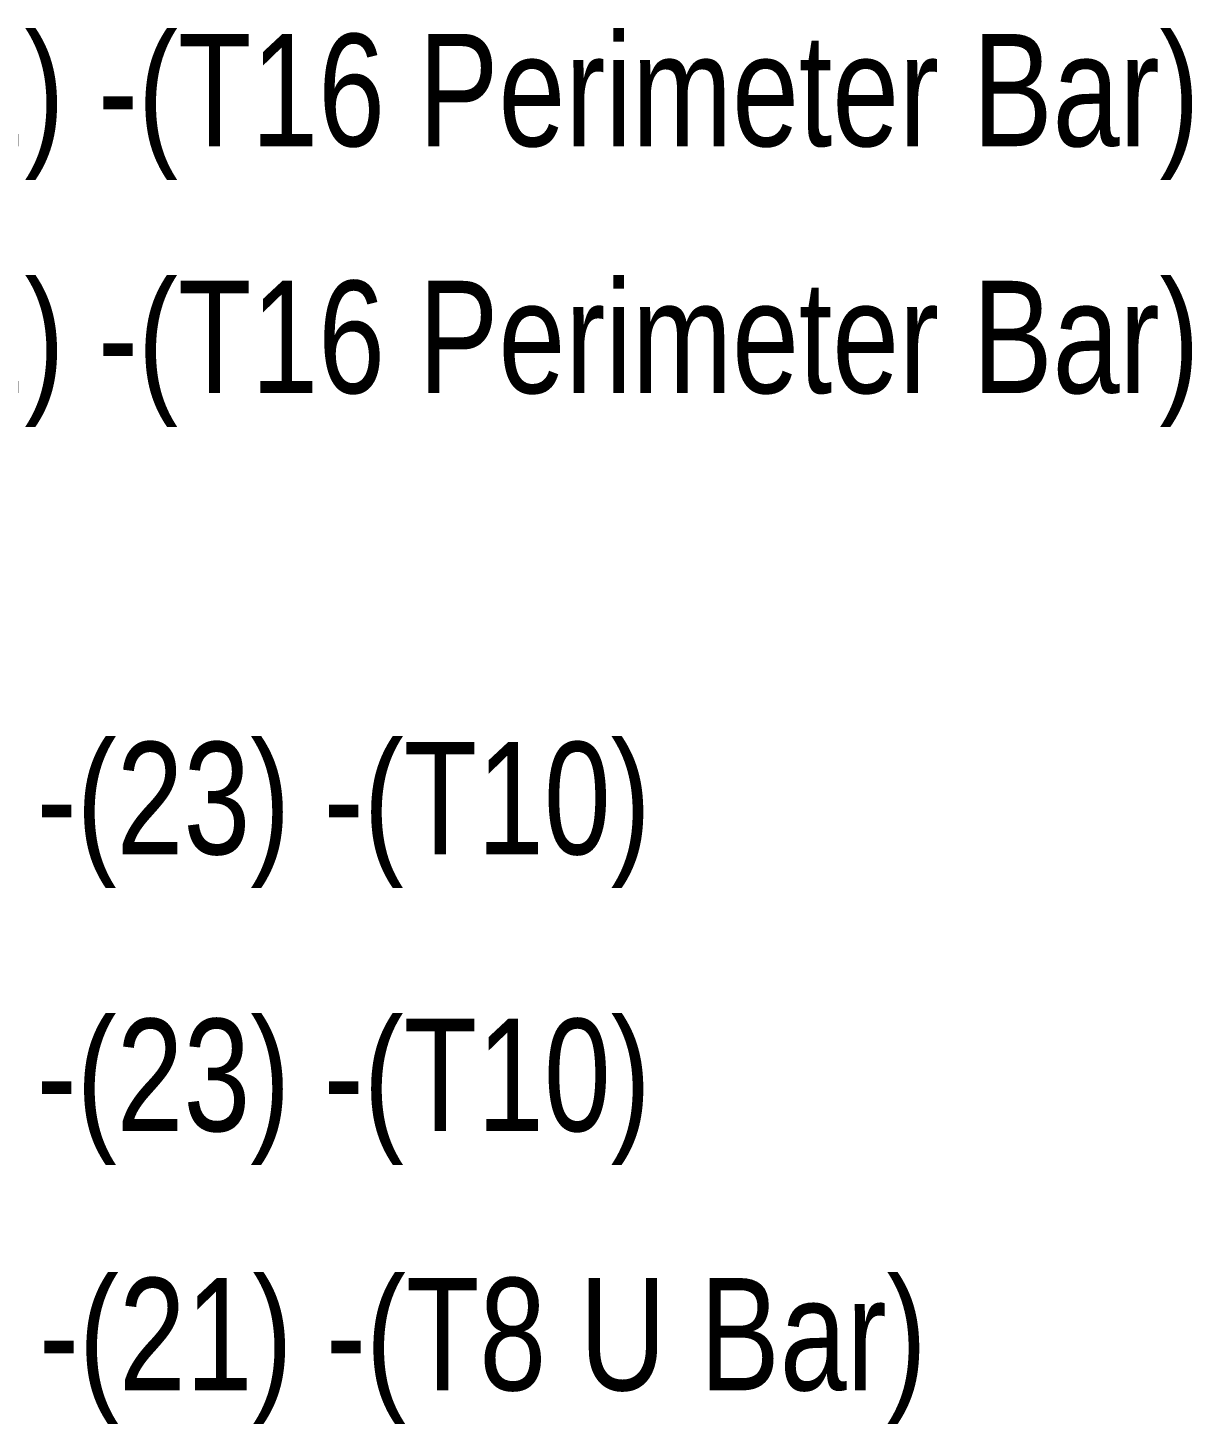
# Model space of a CAD drawing. Header units: millimetres. Extents: x 6744 to 22888, y -3063 to 10037.
# Drawn here: x 12847 to 14143, y -3043 to -1489 of the extents above; entities that cross this region are included whole.
import ezdxf

# ---------------------------------------------------------------- set-up
doc = ezdxf.new("R2010")
doc.units = ezdxf.units.MM
doc.layers.add('S-RBAR-IDEN', color=171, linetype='Continuous', lineweight=9)
doc.styles.add('Nirmala UI Semilight', font='NirmalaS.ttf', dxfattribs={"width": 0.8, "height": 125})

msp = doc.modelspace()

# ---------------------------------------------------------------- texts
at = {"layer": 'S-RBAR-IDEN', "char_height": 125, "attachment_point": 1, "style": 'Nirmala UI Semilight'}
for s, insert, width in [('-(2) -(T16 Perimeter Bar)', (12680.13186, -1495.62706), 1747.67875), ('-(2) -(T16 Perimeter Bar)', (12680.13186, -1770.44345), 1747.67875), ('-(23) -(T10)', (12857.04063, -2283.73113), 795.274), ('-(23) -(T10)', (12857.04063, -2591.84145), 795.274), ('-(21) -(T8 U Bar)', (12859.54063, -2880.28183), 1154.43)]:
    msp.add_mtext(s, dxfattribs=dict(at, insert=insert, width=width))

doc.saveas('drawing.dxf')
